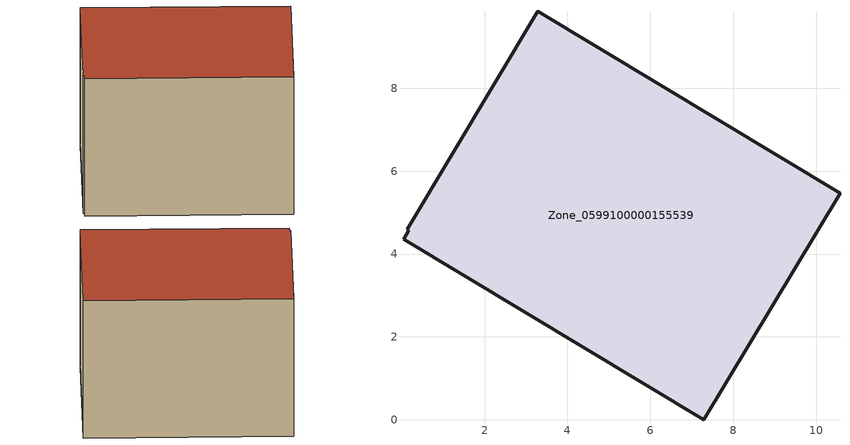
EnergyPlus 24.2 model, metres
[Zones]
Zone_0599100000155539
 floor ground (C_G): 0.17,4.57 0.13,4.6 3.29,9.86 10.58,5.47 7.29,0 0.04,4.35 z0
 wall outside (C_F): 7.29,0 10.58,5.47 3.29,9.86 0.13,4.6 0.17,4.57 0.04,4.35 7.29,0 z0:6.22
 roof outside (C_R): 0.17,4.57 0.04,4.35 7.29,0 10.58,5.47 3.29,9.86 0.13,4.6 z6.22
[BUILDING]
Pand.0599100000155539: North Axis=0; Terrain=City; Loads Convergence Tolerance Value=0.04; Temperature Convergence Tolerance Value=0.4; Solar Distribution=FullExterior; Maximum Number of Warmup Days=25; Minimum Number of Warmup Days=1
[Site:Location]
Rotterdam.The.Hague.AP_ZH_NLD Design_Conditions: Latitude=51.96; Longitude=4.45; Time Zone=1; Elevation=-4.5
[SITE:GROUNDTEMPERATURE:BUILDINGSURFACE]
18, 18, 18, 18, 18, 18, 18, 18, 18, 18, 18, 18
[MATERIAL] Thermal Absorptance=0.9; Solar Absorptance=0.7; Visible Absorptance=0.7
Name | Roughness | Thickness | Conductivity | Density | Specific Heat
G.TC.1946-1964 | MediumSmooth | 0.15 | 1 | 540 | 1210
F.TC.1946-1964 | Rough | 0.3 | 0.857143 | 1920 | 840
R.TC.1946-1964 | MediumRough | 0.2 | 0.235294 | 1500 | 1000
[CONSTRUCTION]
C_G: G.TC.1946-1964
C_F: F.TC.1946-1964
C_R: R.TC.1946-1964
[ZONE]
Zone_0599100000155539: Type=1; Multiplier=1; Ceiling Height=Autocalculate; Volume=Autocalculate; Floor Area=autocalculate; Part of Total Floor Area=Yes
[ZONEINFILTRATION:DESIGNFLOWRATE]
Infil_Zone_0599100000155539: Zone or ZoneList or Space or SpaceList=Zone_0599100000155539; Schedule=AlwaysOn; Design Flow Rate Calculation Method=Flow/Area; Flow Rate per Floor Area=0.003; Constant Term Coefficient=1; Temperature Term Coefficient=0; Velocity Term Coefficient=0; Velocity Squared Term Coefficient=0
[HVACTEMPLATE:ZONE:IDEALLOADSAIRSYSTEM]
Zone_0599100000155539: Maximum Heating Supply Air Temperature=50; Minimum Cooling Supply Air Temperature=13; Maximum Heating Supply Air Humidity Ratio=0.0156; Minimum Cooling Supply Air Humidity Ratio=0.0077; Heating Limit=NoLimit; Cooling Limit=NoLimit; Dehumidification Control Type=ConstantSensibleHeatRatio; Cooling Sensible Heat Ratio=0.7; Dehumidification Setpoint=60; Humidification Control Type=None; Humidification Setpoint=30; Outdoor Air Method=None; Outdoor Air Flow Rate per Person=0.00944; Outdoor Air Flow Rate per Zone Floor Area=0; Outdoor Air Flow Rate per Zone=0; Demand Controlled Ventilation Type=None; Outdoor Air Economizer Type=NoEconomizer; Heat Recovery Type=None; Sensible Heat Recovery Effectiveness=0.7; Latent Heat Recovery Effectiveness=0.65
[ZONECONTROL:THERMOSTAT]
ThermostatControl_Zone_0599100000155539: Zone or ZoneList=Zone_0599100000155539; Control Type Schedule=DualSetpointControlType; Control 1=Thermostat_Zone_0599100000155539; Temperature Difference Between Cutout And Setpoint=0
[THERMOSTATSETPOINT:DUALSETPOINT]
Thermostat_Zone_0599100000155539: Heating Setpoint Temperature Schedule=HeatingSetpoint_Zone_0599100000155539; Cooling Setpoint Temperature Schedule=CoolingSetpoint_Zone_0599100000155539
[SCHEDULE:COMPACT]
HeatingSetpoint_Zone_0599100000155539: Through: 12/31, For: AllDays, Until: 24:00, 21
CoolingSetpoint_Zone_0599100000155539: Through: 12/31, For: AllDays, Until: 24:00, 24
DualSetpointControlType: Through: 12/31, For: AllDays, Until: 24:00, 4
AlwaysOn: Through: 12/31, For: AllDays, Until: 24:00, 1
